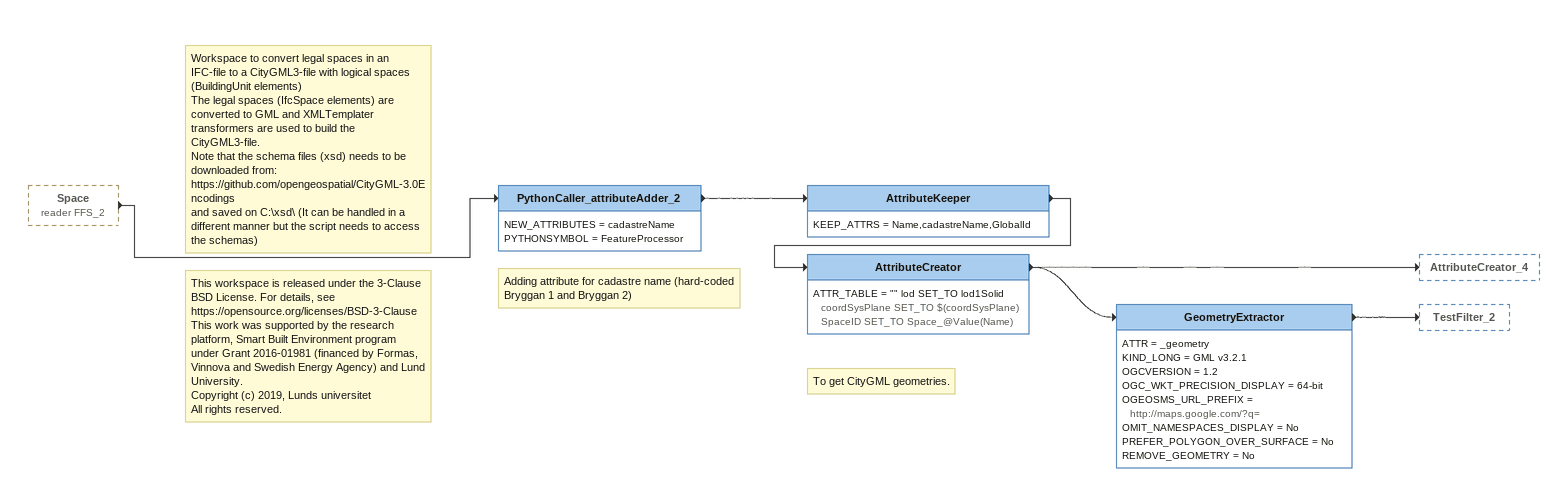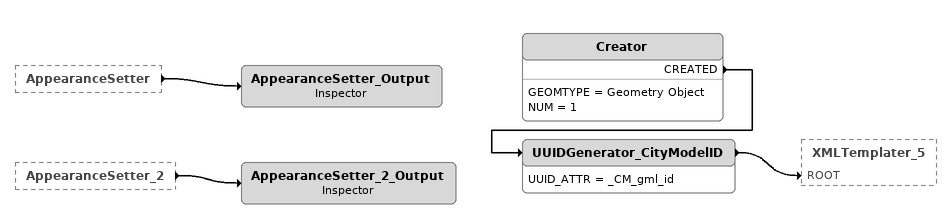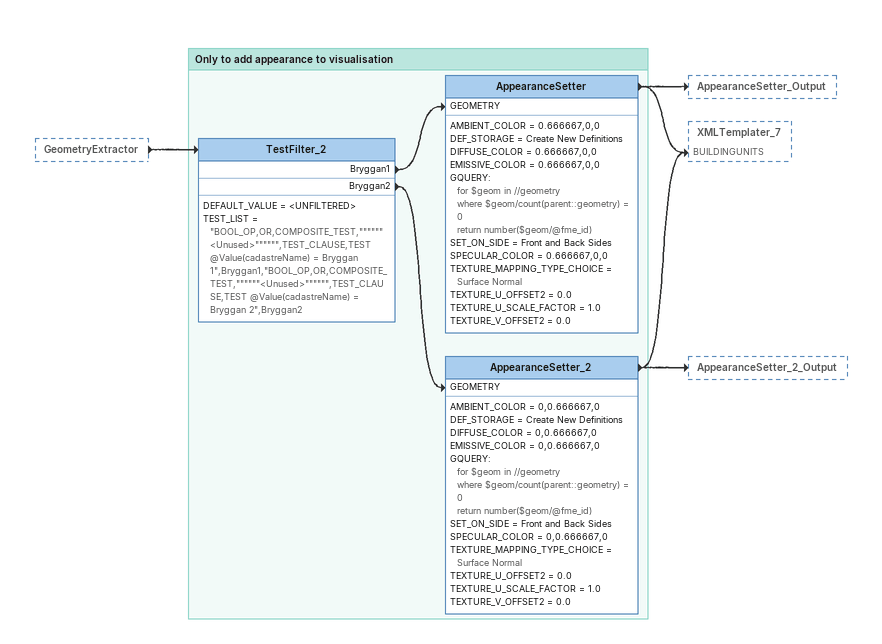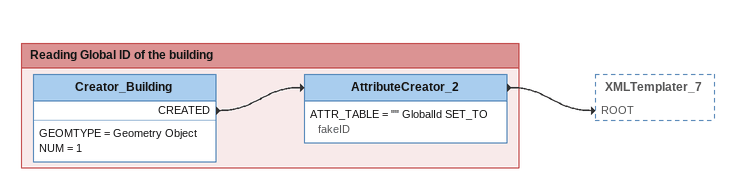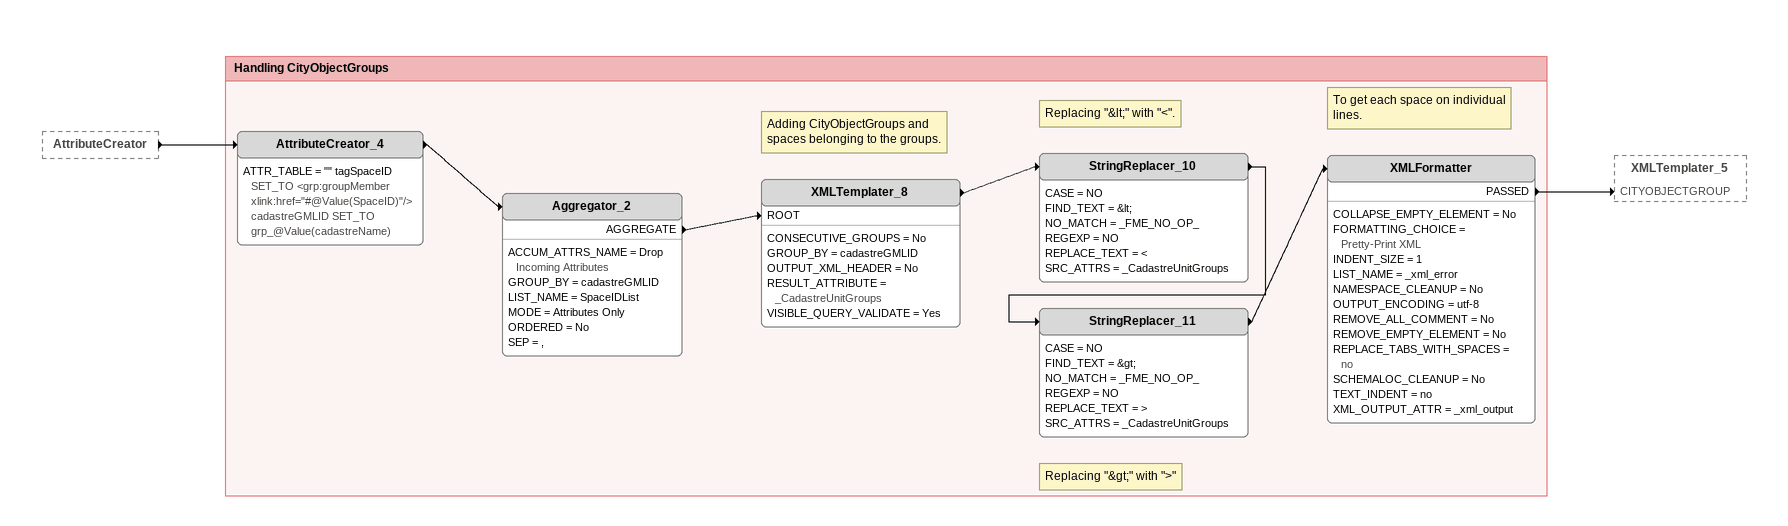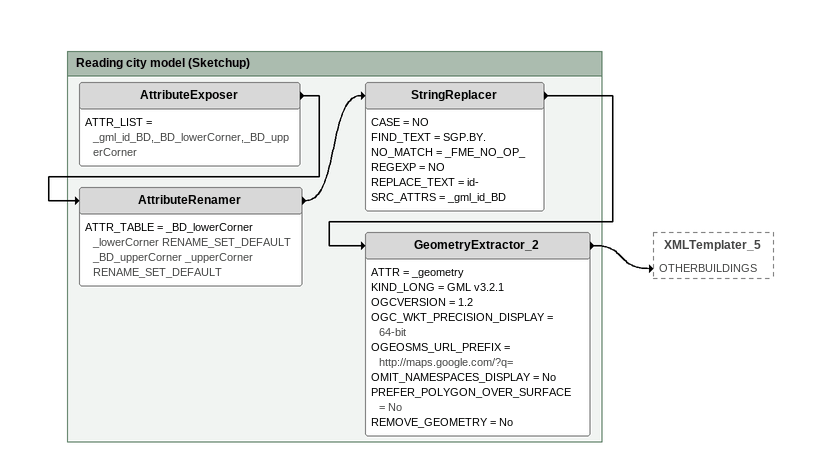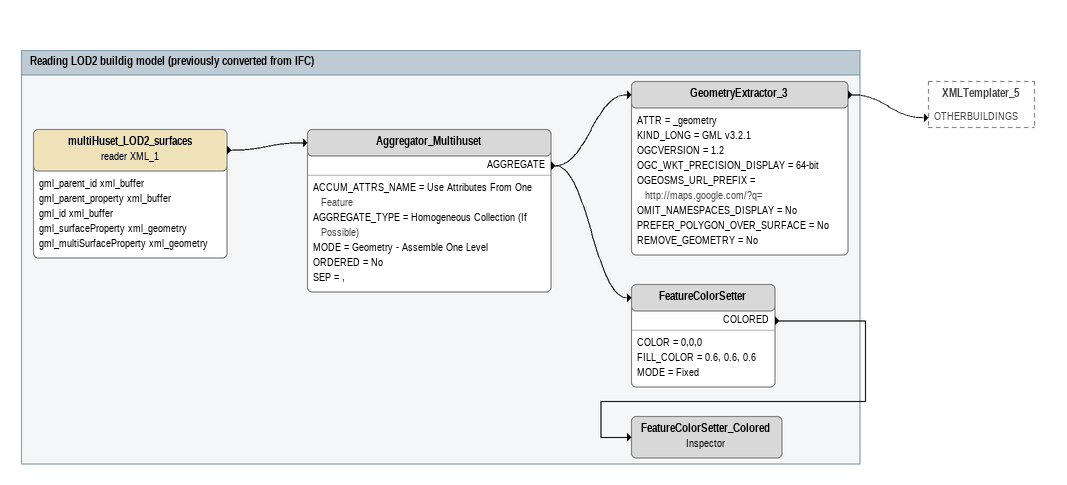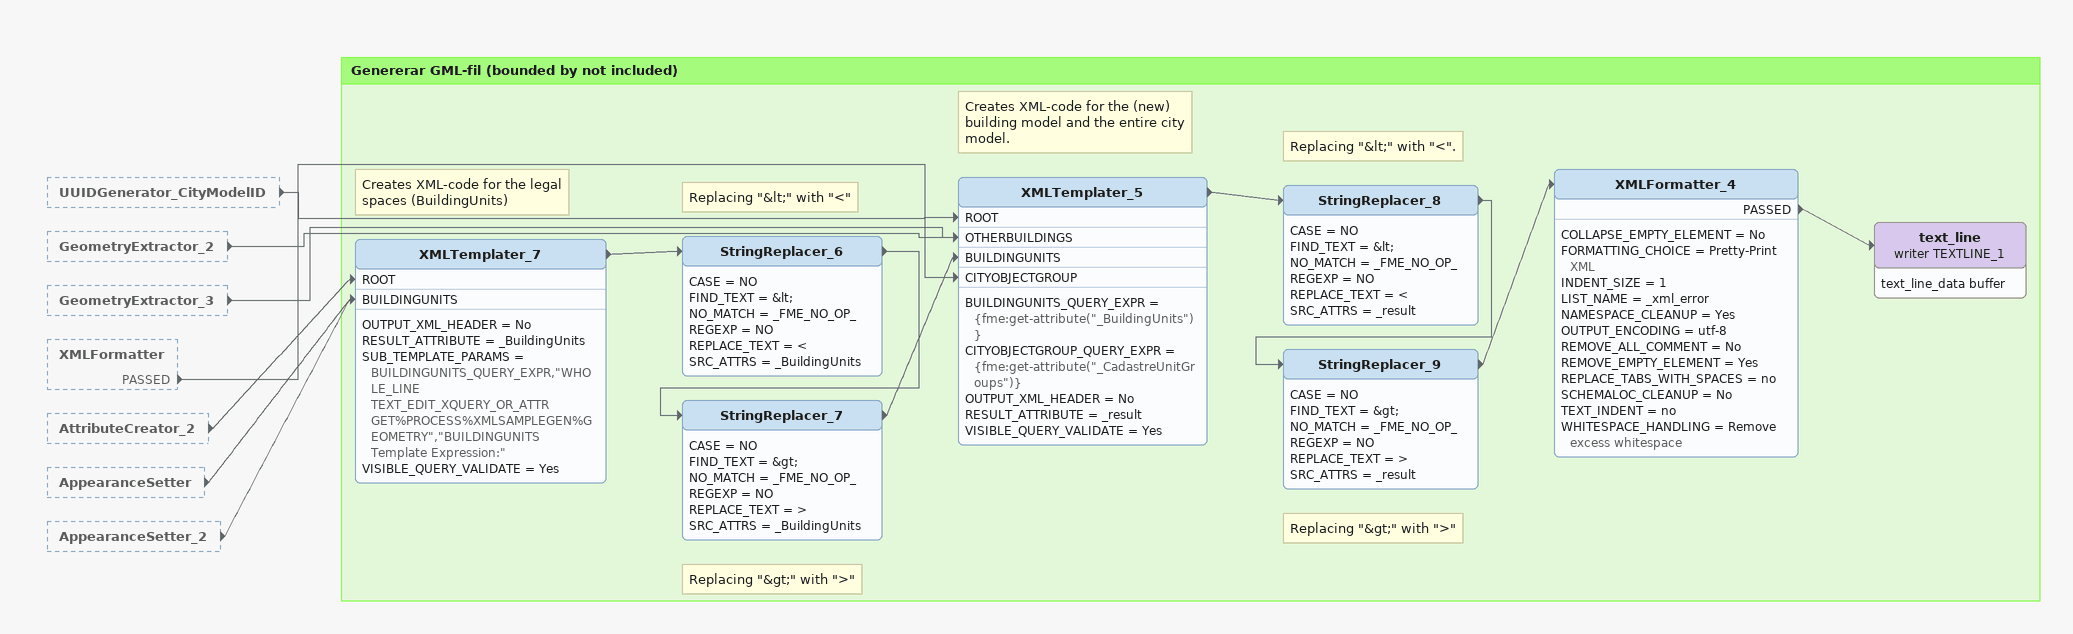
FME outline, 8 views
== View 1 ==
Space (reader FFS_2) [outside]
    -> PythonCaller_attributeAdder_2
Note: Workspace to convert legal spaces in an IFC-file to a CityGML3-file with logical spaces (BuildingUnit elements) / The legal spaces (IfcSpace elements) are converted to GML and XMLTemplater transformers are used to build the CityGML3-file. / Note that the schema files (xsd) needs to be downloaded from: https://github.com/opengeospatial/CityGML-3.0Encodings / and saved on C:\xsd\ (It can be handled in a different manner but the script needs to access the schemas)
Note: This workspace is released under the 3-Clause BSD License. For details, see https://opensource.org/licenses/BSD-3-Clause / This work was supported by the research platform, Smart Built Environment program under Grant 2016-01981 (financed by Formas, Vinnova and Swedish Energy Agency) and Lund University. / Copyright (c) 2019, Lunds universitet / All rights reserved.
Note: Adding attribute for cadastre name (hard-coded Bryggan 1 and Bryggan 2)
PythonCaller_attributeAdder_2
    NEW_ATTRIBUTES = cadastreName
    PYTHONSYMBOL = FeatureProcessor
    -> AttributeKeeper
AttributeKeeper
    KEEP_ATTRS = Name,cadastreName,GlobalId
    -> AttributeCreator
AttributeCreator
    ATTR_TABLE = "" lod SET_TO lod1Solid  coordSysPlane SET_TO $(coordSysPlane)  SpaceID SET_TO Space_@Value(Name)
    -> GeometryExtractor
    -> AttributeCreator_4
Note: To get CityGML geometries.
GeometryExtractor
    ATTR = _geometry
    KIND_LONG = GML v3.2.1
    OGCVERSION = 1.2
    OGC_WKT_PRECISION_DISPLAY = 64-bit
    OGEOSMS_URL_PREFIX = http://maps.google.com/?q=
    OMIT_NAMESPACES_DISPLAY = No
    PREFER_POLYGON_OVER_SURFACE = No
    REMOVE_GEOMETRY = No
    -> TestFilter_2

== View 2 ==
AppearanceSetter [outside]
    -> AppearanceSetter_Output
AppearanceSetter_2 [outside]
    -> AppearanceSetter_2_Output
AppearanceSetter_Output: Inspector
AppearanceSetter_2_Output: Inspector
Creator
    GEOMTYPE = Geometry Object
    NUM = 1
    CREATED -> UUIDGenerator_CityModelID
UUIDGenerator_CityModelID
    UUID_ATTR = _CM_gml_id
    -> XMLTemplater_5 [ROOT]

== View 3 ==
GeometryExtractor [outside]
    -> TestFilter_2

Bookmark: Only to add appearance to visualisation
TestFilter_2
    DEFAULT_VALUE = <UNFILTERED>
    TEST_LIST = "BOOL_OP,OR,COMPOSITE_TEST,""""""<Unused>"""""",TEST_CLAUSE,TEST @Value(cadastreName) = Bryggan 1",Bryggan1,"BOOL_OP,OR,COMPOSITE_TEST,""""""<Unused>"""""",TEST_CLAUSE,TEST @Value(cadastreName) = Bryggan 2",Bryggan2
    Bryggan1 -> AppearanceSetter [GEOMETRY]
    Bryggan2 -> AppearanceSetter_2 [GEOMETRY]
AppearanceSetter
    AMBIENT_COLOR = 0.666667,0,0
    DEF_STORAGE = Create New Definitions
    DIFFUSE_COLOR = 0.666667,0,0
    EMISSIVE_COLOR = 0.666667,0,0
    GQUERY:
      for $geom in //geometry
      where $geom/count(parent::geometry) = 0
      return number($geom/@fme_id)
    SET_ON_SIDE = Front and Back Sides
    SPECULAR_COLOR = 0.666667,0,0
    TEXTURE_MAPPING_TYPE_CHOICE = Surface Normal
    TEXTURE_U_OFFSET2 = 0.0
    TEXTURE_U_SCALE_FACTOR = 1.0
    TEXTURE_V_OFFSET2 = 0.0
    -> AppearanceSetter_Output
    -> XMLTemplater_7 [BUILDINGUNITS]
AppearanceSetter_2
    AMBIENT_COLOR = 0,0.666667,0
    DEF_STORAGE = Create New Definitions
    DIFFUSE_COLOR = 0,0.666667,0
    EMISSIVE_COLOR = 0,0.666667,0
    GQUERY:
      for $geom in //geometry
      where $geom/count(parent::geometry) = 0
      return number($geom/@fme_id)
    SET_ON_SIDE = Front and Back Sides
    SPECULAR_COLOR = 0,0.666667,0
    TEXTURE_MAPPING_TYPE_CHOICE = Surface Normal
    TEXTURE_U_OFFSET2 = 0.0
    TEXTURE_U_SCALE_FACTOR = 1.0
    TEXTURE_V_OFFSET2 = 0.0
    -> AppearanceSetter_2_Output
    -> XMLTemplater_7 [BUILDINGUNITS]

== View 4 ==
Bookmark: Reading Global ID of the building
Creator_Building
    GEOMTYPE = Geometry Object
    NUM = 1
    CREATED -> AttributeCreator_2
AttributeCreator_2
    ATTR_TABLE = "" GlobalId SET_TO fakeID
    -> XMLTemplater_7 [ROOT]

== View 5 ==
AttributeCreator [outside]
    -> AttributeCreator_4

Bookmark: Handling CityObjectGroups
AttributeCreator_4
    ATTR_TABLE = "" tagSpaceID SET_TO <grp:groupMember xlink:href="#@Value(SpaceID)"/>  cadastreGMLID SET_TO grp_@Value(cadastreName)
    -> Aggregator_2
Aggregator_2
    ACCUM_ATTRS_NAME = Drop Incoming Attributes
    GROUP_BY = cadastreGMLID
    LIST_NAME = SpaceIDList
    MODE = Attributes Only
    ORDERED = No
    SEP = ,
    AGGREGATE -> XMLTemplater_8 [ROOT]
Note: Adding CityObjectGroups and spaces belonging to the groups.
XMLTemplater_8
    CONSECUTIVE_GROUPS = No
    GROUP_BY = cadastreGMLID
    OUTPUT_XML_HEADER = No
    RESULT_ATTRIBUTE = _CadastreUnitGroups
    VISIBLE_QUERY_VALIDATE = Yes
    -> StringReplacer_10
Note: Replacing "&lt;" with "<".
StringReplacer_10
    CASE = NO
    FIND_TEXT = &lt;
    NO_MATCH = _FME_NO_OP_
    REGEXP = NO
    REPLACE_TEXT = <
    SRC_ATTRS = _CadastreUnitGroups
    -> StringReplacer_11
Note: Replacing "&gt;" with ">"
StringReplacer_11
    CASE = NO
    FIND_TEXT = &gt;
    NO_MATCH = _FME_NO_OP_
    REGEXP = NO
    REPLACE_TEXT = >
    SRC_ATTRS = _CadastreUnitGroups
    -> XMLFormatter
Note: To get each space on individual lines.
XMLFormatter
    COLLAPSE_EMPTY_ELEMENT = No
    FORMATTING_CHOICE = Pretty-Print XML
    INDENT_SIZE = 1
    LIST_NAME = _xml_error
    NAMESPACE_CLEANUP = No
    OUTPUT_ENCODING = utf-8
    REMOVE_ALL_COMMENT = No
    REMOVE_EMPTY_ELEMENT = No
    REPLACE_TABS_WITH_SPACES = no
    SCHEMALOC_CLEANUP = No
    TEXT_INDENT = no
    XML_OUTPUT_ATTR = _xml_output
    PASSED -> XMLTemplater_5 [CITYOBJECTGROUP]

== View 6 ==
Bookmark: Reading city model (Sketchup)
AttributeExposer
    ATTR_LIST = _gml_id_BD,_BD_lowerCorner,_BD_upperCorner
    -> AttributeRenamer
AttributeRenamer
    ATTR_TABLE = _BD_lowerCorner _lowerCorner RENAME_SET_DEFAULT  _BD_upperCorner _upperCorner RENAME_SET_DEFAULT
    -> StringReplacer
StringReplacer
    CASE = NO
    FIND_TEXT = SGP.BY.
    NO_MATCH = _FME_NO_OP_
    REGEXP = NO
    REPLACE_TEXT = id-
    SRC_ATTRS = _gml_id_BD
    -> GeometryExtractor_2
GeometryExtractor_2
    ATTR = _geometry
    KIND_LONG = GML v3.2.1
    OGCVERSION = 1.2
    OGC_WKT_PRECISION_DISPLAY = 64-bit
    OGEOSMS_URL_PREFIX = http://maps.google.com/?q=
    OMIT_NAMESPACES_DISPLAY = No
    PREFER_POLYGON_OVER_SURFACE = No
    REMOVE_GEOMETRY = No
    -> XMLTemplater_5 [OTHERBUILDINGS]

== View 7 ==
Bookmark: Reading LOD2 buildig model (previously converted from IFC)
multiHuset_LOD2_surfaces (reader XML_1)
    attributes: gml_parent_id xml_buffer, gml_parent_property xml_buffer, gml_id xml_buffer, gml_surfaceProperty xml_geometry, gml_multiSurfaceProperty xml_geometry
    -> Aggregator_Multihuset
Aggregator_Multihuset
    ACCUM_ATTRS_NAME = Use Attributes From One Feature
    AGGREGATE_TYPE = Homogeneous Collection (If Possible)
    MODE = Geometry - Assemble One Level
    ORDERED = No
    SEP = ,
    AGGREGATE -> GeometryExtractor_3
    AGGREGATE -> FeatureColorSetter
GeometryExtractor_3
    ATTR = _geometry
    KIND_LONG = GML v3.2.1
    OGCVERSION = 1.2
    OGC_WKT_PRECISION_DISPLAY = 64-bit
    OGEOSMS_URL_PREFIX = http://maps.google.com/?q=
    OMIT_NAMESPACES_DISPLAY = No
    PREFER_POLYGON_OVER_SURFACE = No
    REMOVE_GEOMETRY = No
    -> XMLTemplater_5 [OTHERBUILDINGS]
FeatureColorSetter
    COLOR = 0,0,0
    FILL_COLOR = 0.6, 0.6, 0.6
    MODE = Fixed
    COLORED -> FeatureColorSetter_Colored
FeatureColorSetter_Colored: Inspector

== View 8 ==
UUIDGenerator_CityModelID [outside]
    -> XMLTemplater_5 [ROOT]
GeometryExtractor_2 [outside]
    -> XMLTemplater_5 [OTHERBUILDINGS]
GeometryExtractor_3 [outside]
    -> XMLTemplater_5 [OTHERBUILDINGS]
XMLFormatter [outside]
    PASSED -> XMLTemplater_5 [CITYOBJECTGROUP]
AttributeCreator_2 [outside]
    -> XMLTemplater_7 [ROOT]
AppearanceSetter [outside]
    -> XMLTemplater_7 [BUILDINGUNITS]
AppearanceSetter_2 [outside]
    -> XMLTemplater_7 [BUILDINGUNITS]

Bookmark: Genererar GML-fil (bounded by not included)
Note: Creates XML-code for the legal spaces (BuildingUnits)
XMLTemplater_7
    OUTPUT_XML_HEADER = No
    RESULT_ATTRIBUTE = _BuildingUnits
    SUB_TEMPLATE_PARAMS = BUILDINGUNITS_QUERY_EXPR,"WHOLE_LINE TEXT_EDIT_XQUERY_OR_ATTR GET%PROCESS%XMLSAMPLEGEN%GEOMETRY","BUILDINGUNITS Template Expression:"
    VISIBLE_QUERY_VALIDATE = Yes
    -> StringReplacer_6
Note: Replacing "&lt;" with "<"
StringReplacer_6
    CASE = NO
    FIND_TEXT = &lt;
    NO_MATCH = _FME_NO_OP_
    REGEXP = NO
    REPLACE_TEXT = <
    SRC_ATTRS = _BuildingUnits
    -> StringReplacer_7
Note: Replacing "&gt;" with ">"
StringReplacer_7
    CASE = NO
    FIND_TEXT = &gt;
    NO_MATCH = _FME_NO_OP_
    REGEXP = NO
    REPLACE_TEXT = >
    SRC_ATTRS = _BuildingUnits
    -> XMLTemplater_5 [BUILDINGUNITS]
Note: Creates XML-code for the (new) building model and the entire city model.
XMLTemplater_5
    BUILDINGUNITS_QUERY_EXPR = {fme:get-attribute("_BuildingUnits")}
    CITYOBJECTGROUP_QUERY_EXPR = {fme:get-attribute("_CadastreUnitGroups")}
    OUTPUT_XML_HEADER = No
    RESULT_ATTRIBUTE = _result
    VISIBLE_QUERY_VALIDATE = Yes
    -> StringReplacer_8
Note: Replacing "&lt;" with "<".
StringReplacer_8
    CASE = NO
    FIND_TEXT = &lt;
    NO_MATCH = _FME_NO_OP_
    REGEXP = NO
    REPLACE_TEXT = <
    SRC_ATTRS = _result
    -> StringReplacer_9
Note: Replacing "&gt;" with ">"
StringReplacer_9
    CASE = NO
    FIND_TEXT = &gt;
    NO_MATCH = _FME_NO_OP_
    REGEXP = NO
    REPLACE_TEXT = >
    SRC_ATTRS = _result
    -> XMLFormatter_4
XMLFormatter_4
    COLLAPSE_EMPTY_ELEMENT = No
    FORMATTING_CHOICE = Pretty-Print XML
    INDENT_SIZE = 1
    LIST_NAME = _xml_error
    NAMESPACE_CLEANUP = Yes
    OUTPUT_ENCODING = utf-8
    REMOVE_ALL_COMMENT = No
    REMOVE_EMPTY_ELEMENT = Yes
    REPLACE_TABS_WITH_SPACES = no
    SCHEMALOC_CLEANUP = No
    TEXT_INDENT = no
    WHITESPACE_HANDLING = Remove excess whitespace
    PASSED -> text_line (writer TEXTLINE_1)
text_line (writer TEXTLINE_1)
    attributes: text_line_data buffer
